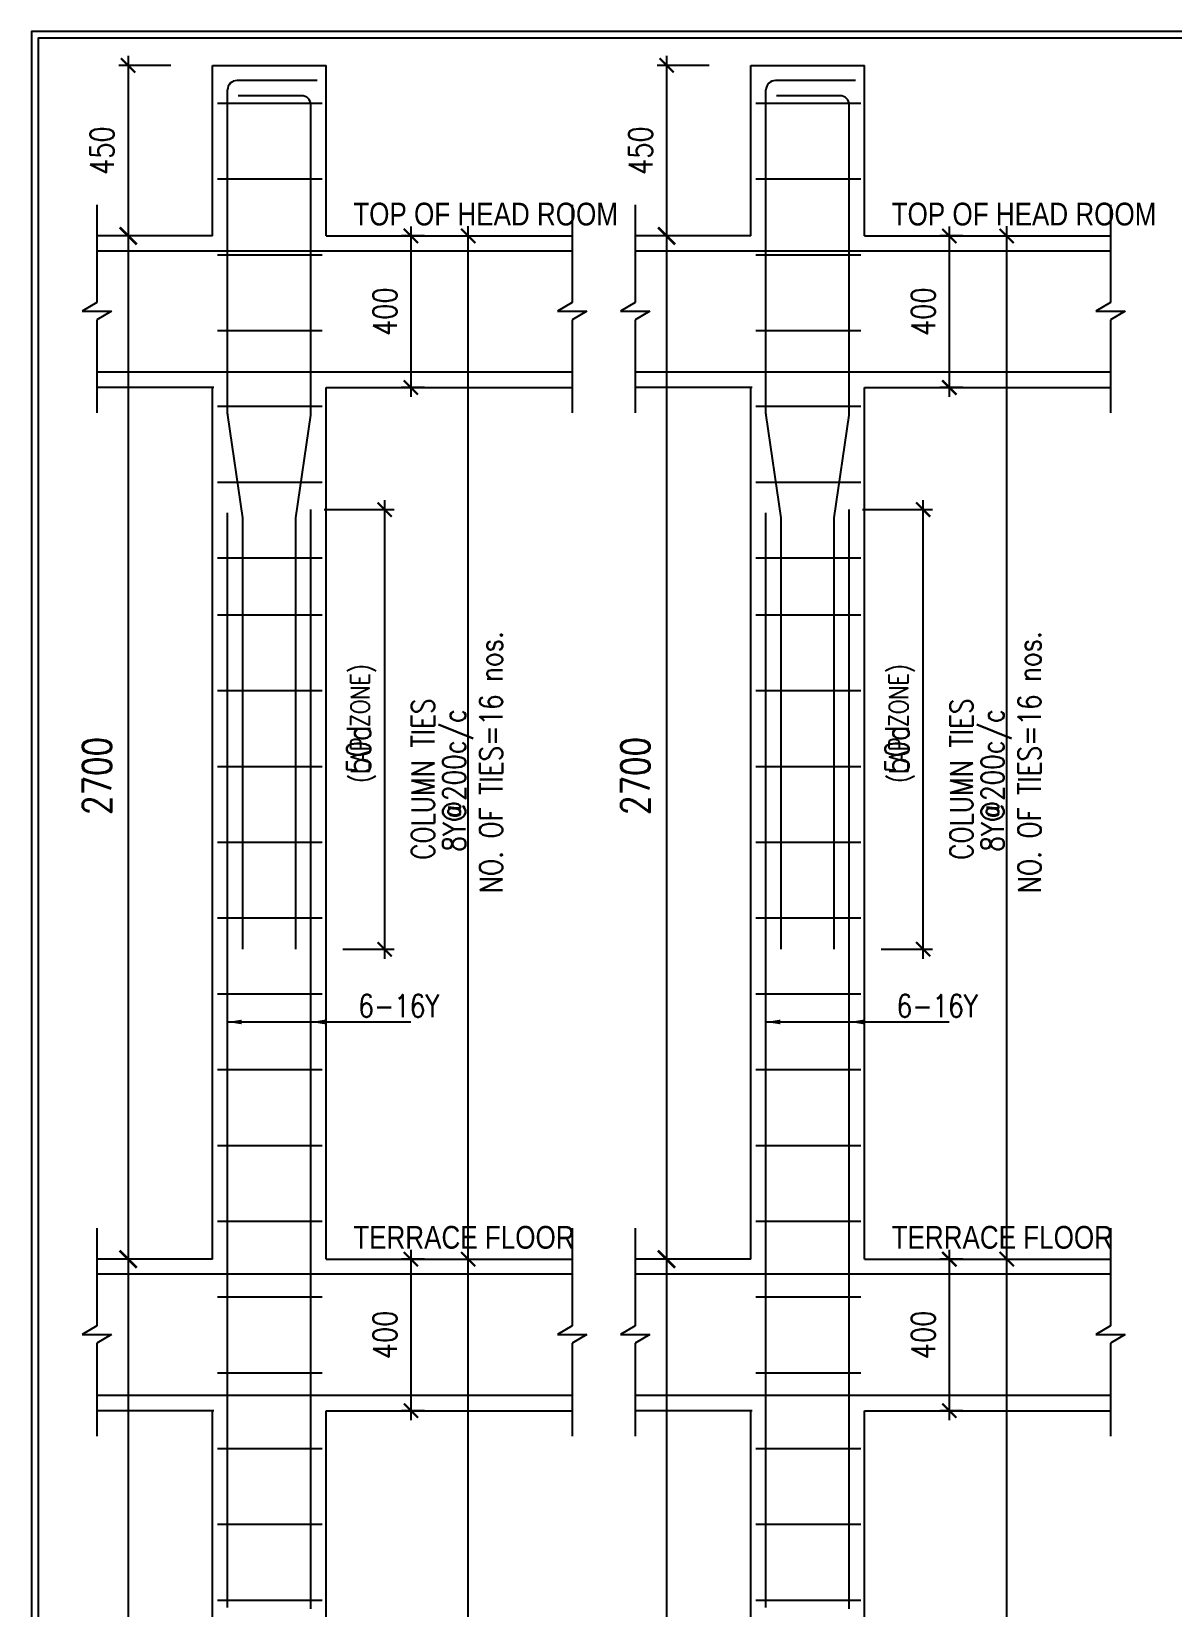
# Model space of a CAD drawing. Header units: millimetres. Extents: x 12977220 to 13113408, y -169657 to -55898.
# Drawn here: x 13077563 to 13080575, y -99925 to -95767 of the extents above; entities that cross this region are included whole.
import ezdxf

# ---------------------------------------------------------------- set-up
doc = ezdxf.new("R2010")
doc.units = ezdxf.units.MM
doc.header["$LTSCALE"] = 3
doc.header["$PDMODE"] = 66
for name, color, linetype in [('DIM', 9, 'Continuous'), ('MAINROD', 31, 'Continuous'), ('RCCFRAME', 33, 'Continuous'), ('STRIPS-COL-MID', 1, 'Continuous'), ('text', 33, 'Continuous'), ('TITLE', 13, 'Continuous')]:
    doc.layers.add(name, color=color, linetype=linetype)
doc.styles.add('ARIAL', font='ARIALN.TTF', dxfattribs={"width": 0.8})
doc.styles.add('ROMANS', font='romans.shx', dxfattribs={"width": 0.8})
doc.dimstyles.new('1NNN', dxfattribs={"dimtxt": 0.5, "dimasz": 0.625, "dimexe": 0.25, "dimexo": 0.25, "dimgap": 0.375, "dimtad": 1, "dimdec": 0, "dimzin": 0, "dimdsep": 46, "dimtxsty": 'ROMANS', "dimblk": 'ARCHTICK', "dimcen": 0.0225, "dimdle": 0.25, "dimclrd": 9, "dimclre": 9, "dimclrt": 4, "dimadec": 0, "dimazin": 0, "dimtfac": 1, "dimtdec": 0, "dimtofl": 0, "dimtmove": 0, "dimatfit": 3, "dimfxl": 1, "dimtvp": 0.25, "dimtolj": 1, "dimtzin": 0, "dimarcsym": 0})

# ---------------------------------------------------------------- blocks, each defined once
blk = doc.blocks.new('_ARCHTICK')
at = {"color": 0, "linetype": 'ByBlock', "const_width": 0.15}
blk.add_lwpolyline([(-0.5, -0.5), (0.5, 0.5)], dxfattribs=at)
blk = doc.blocks.new('*D446')
at = {"layer": 'Defpoints', "color": 0, "transparency": 16777216}
for p in [(13077901.9, -99005.9, 0), (13077818.4, -102305.9), (13077901.9, -102305.9, 0)]:
    blk.add_point(p, dxfattribs=at)
at = {"layer": 'DIM', "color": 8, "lineweight": -2, "transparency": 16777216}
for p, q in [((13077871.9, -99005.9), (13077788.4, -99005.9)), ((13077818.4, -98975.9), (13077818.4, -102335.9)), ((13077871.9, -102305.9), (13077788.4, -102305.9))]:
    blk.add_line(p, q, dxfattribs=at)
at = {"layer": 'DIM', "color": 8, "lineweight": -2, "transparency": 16777216, "xscale": 45, "yscale": 45, "zscale": 45}
for p, rotation in [((13077818.4, -99005.9), 90), ((13077818.4, -102305.9), 270)]:
    blk.add_blockref('_ARCHTICK', p, dxfattribs=dict(at, rotation=rotation))
at = {"layer": 'DIM', "color": 6, "transparency": 16777216, "insert": (13077735.9, -100430.9), "char_height": 75, "attachment_point": 5, "rotation": 90, "style": 'ROMANS'}
blk.add_mtext('\\A1;3300', dxfattribs=at)
blk = doc.blocks.new('*D448')
at = {"layer": 'Defpoints', "color": 0, "transparency": 16777216}
for p in [(13078625.5, -99005.9, 0), (13078564.8, -99405.9), (13078625.5, -99405.9, 0)]:
    blk.add_point(p, dxfattribs=at)
at = {"layer": 'DIM', "color": 8, "lineweight": -2, "transparency": 16777216}
for p, q in [((13078600.5, -99005.9), (13078539.8, -99005.9)), ((13078564.8, -98980.9), (13078564.8, -99430.9)), ((13078600.5, -99405.9), (13078539.8, -99405.9))]:
    blk.add_line(p, q, dxfattribs=at)
at = {"layer": 'DIM', "color": 8, "lineweight": -2, "transparency": 16777216, "xscale": 37.5, "yscale": 37.5, "zscale": 37.5}
for p, rotation in [((13078564.8, -99005.9), 90), ((13078564.8, -99405.9), 270)]:
    blk.add_blockref('_ARCHTICK', p, dxfattribs=dict(at, rotation=rotation))
at = {"layer": 'DIM', "color": 6, "transparency": 16777216, "insert": (13078496, -99205.9), "char_height": 62.5, "attachment_point": 5, "rotation": 90, "style": 'ROMANS'}
blk.add_mtext('\\A1;400', dxfattribs=at)
blk = doc.blocks.new('*D449')
at = {"layer": 'Defpoints', "color": 0, "transparency": 16777216}
for p in [(13077901.9, -96305.9, 0), (13077818.4, -99005.9), (13077901.9, -99005.9, 0)]:
    blk.add_point(p, dxfattribs=at)
at = {"layer": 'DIM', "color": 8, "lineweight": -2, "transparency": 16777216}
for p, q in [((13077871.9, -96305.9), (13077788.4, -96305.9)), ((13077818.4, -96275.9), (13077818.4, -99035.9)), ((13077871.9, -99005.9), (13077788.4, -99005.9))]:
    blk.add_line(p, q, dxfattribs=at)
at = {"layer": 'DIM', "color": 8, "lineweight": -2, "transparency": 16777216, "xscale": 45, "yscale": 45, "zscale": 45}
for p, rotation in [((13077818.4, -96305.9), 90), ((13077818.4, -99005.9), 270)]:
    blk.add_blockref('_ARCHTICK', p, dxfattribs=dict(at, rotation=rotation))
at = {"layer": 'DIM', "color": 6, "transparency": 16777216, "insert": (13077735.9, -97730.9), "char_height": 75, "attachment_point": 5, "rotation": 90, "style": 'ROMANS'}
blk.add_mtext('\\A1;2700', dxfattribs=at)
blk = doc.blocks.new('*D450')
at = {"layer": 'Defpoints', "color": 0, "transparency": 16777216}
for p in [(13078310.8, -97028.1, 0), (13078495.6, -97028.1), (13078360.3, -98188.1, 0)]:
    blk.add_point(p, dxfattribs=at)
at = {"layer": 'DIM', "color": 8, "lineweight": -2, "transparency": 16777216}
for p, q in [((13078495.6, -98213.1), (13078495.6, -97003.1)), ((13078335.8, -97028.1), (13078520.6, -97028.1)), ((13078385.3, -98188.1), (13078520.6, -98188.1))]:
    blk.add_line(p, q, dxfattribs=at)
at = {"layer": 'DIM', "color": 8, "lineweight": -2, "transparency": 16777216, "xscale": 37.5, "yscale": 37.5, "zscale": 37.5}
for p, rotation in [((13078495.6, -97028.1), 90), ((13078495.6, -98188.1), 270)]:
    blk.add_blockref('_ARCHTICK', p, dxfattribs=dict(at, rotation=rotation))
at = {"layer": 'DIM', "color": 6, "transparency": 16777216, "insert": (13078426.8, -97661.2), "char_height": 62.5, "attachment_point": 5, "rotation": 90, "style": 'ROMANS'}
blk.add_mtext('\\A1;50d', dxfattribs=at)
blk = doc.blocks.new('*D451')
at = {"layer": 'Defpoints', "color": 0, "transparency": 16777216}
for p in [(13078625.5, -96305.9, 0), (13078564.8, -96705.9), (13078625.5, -96705.9, 0)]:
    blk.add_point(p, dxfattribs=at)
at = {"layer": 'DIM', "color": 8, "lineweight": -2, "transparency": 16777216}
for p, q in [((13078600.5, -96305.9), (13078539.8, -96305.9)), ((13078564.8, -96280.9), (13078564.8, -96730.9)), ((13078600.5, -96705.9), (13078539.8, -96705.9))]:
    blk.add_line(p, q, dxfattribs=at)
at = {"layer": 'DIM', "color": 8, "lineweight": -2, "transparency": 16777216, "xscale": 37.5, "yscale": 37.5, "zscale": 37.5}
for p, rotation in [((13078564.8, -96305.9), 90), ((13078564.8, -96705.9), 270)]:
    blk.add_blockref('_ARCHTICK', p, dxfattribs=dict(at, rotation=rotation))
at = {"layer": 'DIM', "color": 6, "transparency": 16777216, "insert": (13078496, -96505.9), "char_height": 62.5, "attachment_point": 5, "rotation": 90, "style": 'ROMANS'}
blk.add_mtext('\\A1;400', dxfattribs=at)
blk = doc.blocks.new('*D452')
at = {"layer": 'Defpoints', "color": 0, "transparency": 16777216}
for p in [(13077956.1, -95855.9), (13077818.4, -96305.9), (13077896.9, -96305.9, 0)]:
    blk.add_point(p, dxfattribs=at)
at = {"layer": 'DIM', "color": 8, "lineweight": -2, "transparency": 16777216}
for p, q in [((13077818.4, -95830.9), (13077818.4, -96330.9)), ((13077931.1, -95855.9), (13077793.4, -95855.9)), ((13077871.9, -96305.9), (13077793.4, -96305.9))]:
    blk.add_line(p, q, dxfattribs=at)
at = {"layer": 'DIM', "color": 8, "lineweight": -2, "transparency": 16777216, "xscale": 37.5, "yscale": 37.5, "zscale": 37.5}
for p, rotation in [((13077818.4, -95855.9), 90), ((13077818.4, -96305.9), 270)]:
    blk.add_blockref('_ARCHTICK', p, dxfattribs=dict(at, rotation=rotation))
at = {"layer": 'DIM', "color": 6, "transparency": 16777216, "insert": (13077749.7, -96080.9), "char_height": 62.5, "attachment_point": 5, "rotation": 90, "style": 'ROMANS'}
blk.add_mtext('\\A1;450', dxfattribs=at)
blk = doc.blocks.new('*D462')
at = {"layer": 'Defpoints', "color": 0, "transparency": 16777216}
for p in [(13079323.1, -99005.9, 0), (13079239.6, -102305.9), (13079323.1, -102305.9, 0)]:
    blk.add_point(p, dxfattribs=at)
at = {"layer": 'DIM', "color": 8, "lineweight": -2, "transparency": 16777216}
for p, q in [((13079293.1, -99005.9), (13079209.6, -99005.9)), ((13079239.6, -98975.9), (13079239.6, -102335.9)), ((13079293.1, -102305.9), (13079209.6, -102305.9))]:
    blk.add_line(p, q, dxfattribs=at)
at = {"layer": 'DIM', "color": 8, "lineweight": -2, "transparency": 16777216, "xscale": 45, "yscale": 45, "zscale": 45}
for p, rotation in [((13079239.6, -99005.9), 90), ((13079239.6, -102305.9), 270)]:
    blk.add_blockref('_ARCHTICK', p, dxfattribs=dict(at, rotation=rotation))
at = {"layer": 'DIM', "color": 6, "transparency": 16777216, "insert": (13079157.1, -100430.9), "char_height": 75, "attachment_point": 5, "rotation": 90, "style": 'ROMANS'}
blk.add_mtext('\\A1;3300', dxfattribs=at)
blk = doc.blocks.new('*D464')
at = {"layer": 'Defpoints', "color": 0, "transparency": 16777216}
for p in [(13080046.7, -99005.9, 0), (13079986, -99405.9), (13080046.7, -99405.9, 0)]:
    blk.add_point(p, dxfattribs=at)
at = {"layer": 'DIM', "color": 8, "lineweight": -2, "transparency": 16777216}
for p, q in [((13080021.7, -99005.9), (13079961, -99005.9)), ((13079986, -98980.9), (13079986, -99430.9)), ((13080021.7, -99405.9), (13079961, -99405.9))]:
    blk.add_line(p, q, dxfattribs=at)
at = {"layer": 'DIM', "color": 8, "lineweight": -2, "transparency": 16777216, "xscale": 37.5, "yscale": 37.5, "zscale": 37.5}
for p, rotation in [((13079986, -99005.9), 90), ((13079986, -99405.9), 270)]:
    blk.add_blockref('_ARCHTICK', p, dxfattribs=dict(at, rotation=rotation))
at = {"layer": 'DIM', "color": 6, "transparency": 16777216, "insert": (13079917.2, -99205.9), "char_height": 62.5, "attachment_point": 5, "rotation": 90, "style": 'ROMANS'}
blk.add_mtext('\\A1;400', dxfattribs=at)
blk = doc.blocks.new('*D465')
at = {"layer": 'Defpoints', "color": 0, "transparency": 16777216}
for p in [(13079323.1, -96305.9, 0), (13079239.6, -99005.9), (13079323.1, -99005.9, 0)]:
    blk.add_point(p, dxfattribs=at)
at = {"layer": 'DIM', "color": 8, "lineweight": -2, "transparency": 16777216}
for p, q in [((13079293.1, -96305.9), (13079209.6, -96305.9)), ((13079239.6, -96275.9), (13079239.6, -99035.9)), ((13079293.1, -99005.9), (13079209.6, -99005.9))]:
    blk.add_line(p, q, dxfattribs=at)
at = {"layer": 'DIM', "color": 8, "lineweight": -2, "transparency": 16777216, "xscale": 45, "yscale": 45, "zscale": 45}
for p, rotation in [((13079239.6, -96305.9), 90), ((13079239.6, -99005.9), 270)]:
    blk.add_blockref('_ARCHTICK', p, dxfattribs=dict(at, rotation=rotation))
at = {"layer": 'DIM', "color": 6, "transparency": 16777216, "insert": (13079157.1, -97730.9), "char_height": 75, "attachment_point": 5, "rotation": 90, "style": 'ROMANS'}
blk.add_mtext('\\A1;2700', dxfattribs=at)
blk = doc.blocks.new('*D466')
at = {"layer": 'Defpoints', "color": 0, "transparency": 16777216}
for p in [(13079732, -97028.1, 0), (13079916.8, -97028.1), (13079781.5, -98188.1, 0)]:
    blk.add_point(p, dxfattribs=at)
at = {"layer": 'DIM', "color": 8, "lineweight": -2, "transparency": 16777216}
for p, q in [((13079916.8, -98213.1), (13079916.8, -97003.1)), ((13079757, -97028.1), (13079941.8, -97028.1)), ((13079806.5, -98188.1), (13079941.8, -98188.1))]:
    blk.add_line(p, q, dxfattribs=at)
at = {"layer": 'DIM', "color": 8, "lineweight": -2, "transparency": 16777216, "xscale": 37.5, "yscale": 37.5, "zscale": 37.5}
for p, rotation in [((13079916.8, -97028.1), 90), ((13079916.8, -98188.1), 270)]:
    blk.add_blockref('_ARCHTICK', p, dxfattribs=dict(at, rotation=rotation))
at = {"layer": 'DIM', "color": 6, "transparency": 16777216, "insert": (13079848, -97661.2), "char_height": 62.5, "attachment_point": 5, "rotation": 90, "style": 'ROMANS'}
blk.add_mtext('\\A1;50d', dxfattribs=at)
blk = doc.blocks.new('*D467')
at = {"layer": 'Defpoints', "color": 0, "transparency": 16777216}
for p in [(13080046.7, -96305.9, 0), (13079986, -96705.9), (13080046.7, -96705.9, 0)]:
    blk.add_point(p, dxfattribs=at)
at = {"layer": 'DIM', "color": 8, "lineweight": -2, "transparency": 16777216}
for p, q in [((13080021.7, -96305.9), (13079961, -96305.9)), ((13079986, -96280.9), (13079986, -96730.9)), ((13080021.7, -96705.9), (13079961, -96705.9))]:
    blk.add_line(p, q, dxfattribs=at)
at = {"layer": 'DIM', "color": 8, "lineweight": -2, "transparency": 16777216, "xscale": 37.5, "yscale": 37.5, "zscale": 37.5}
for p, rotation in [((13079986, -96305.9), 90), ((13079986, -96705.9), 270)]:
    blk.add_blockref('_ARCHTICK', p, dxfattribs=dict(at, rotation=rotation))
at = {"layer": 'DIM', "color": 6, "transparency": 16777216, "insert": (13079917.2, -96505.9), "char_height": 62.5, "attachment_point": 5, "rotation": 90, "style": 'ROMANS'}
blk.add_mtext('\\A1;400', dxfattribs=at)
blk = doc.blocks.new('*D468')
at = {"layer": 'Defpoints', "color": 0, "transparency": 16777216}
for p in [(13079377.3, -95855.9), (13079239.6, -96305.9), (13079318.1, -96305.9, 0)]:
    blk.add_point(p, dxfattribs=at)
at = {"layer": 'DIM', "color": 8, "lineweight": -2, "transparency": 16777216}
for p, q in [((13079239.6, -95830.9), (13079239.6, -96330.9)), ((13079352.3, -95855.9), (13079214.6, -95855.9)), ((13079293.1, -96305.9), (13079214.6, -96305.9))]:
    blk.add_line(p, q, dxfattribs=at)
at = {"layer": 'DIM', "color": 8, "lineweight": -2, "transparency": 16777216, "xscale": 37.5, "yscale": 37.5, "zscale": 37.5}
for p, rotation in [((13079239.6, -95855.9), 90), ((13079239.6, -96305.9), 270)]:
    blk.add_blockref('_ARCHTICK', p, dxfattribs=dict(at, rotation=rotation))
at = {"layer": 'DIM', "color": 6, "transparency": 16777216, "insert": (13079170.9, -96080.9), "char_height": 62.5, "attachment_point": 5, "rotation": 90, "style": 'ROMANS'}
blk.add_mtext('\\A1;450', dxfattribs=at)

msp = doc.modelspace()

# ---------------------------------------------------------------- linework, layer by layer
at = {"layer": 'DIM', "color": 8}
for p, q in [((13078626, -96305.9, 0.3), (13078741.2, -96305.9, 0.3)), ((13078716.2, -99480.6, 0.3), (13078716.2, -96280.6, 0.3)), ((13080047.3, -96305.9, 0.3), (13080162.4, -96305.9, 0.3)), ((13080137.4, -99480.6, 0.3), (13080137.4, -96280.6, 0.3)), ((13078626, -99005.9, 0.3), (13078741.2, -99005.9, 0.3)), ((13078716.2, -102330.6, 0.3), (13078716.2, -98980.6, 0.3)), ((13080047.3, -99005.9, 0.3), (13080162.4, -99005.9, 0.3)), ((13080137.4, -102330.6, 0.3), (13080137.4, -98980.6, 0.3))]:
    msp.add_line(p, q, dxfattribs=at)
at = {"layer": 'MAINROD', "color": 2}
for p, q in [((13078080.7, -95920.9, 0.3), (13078080.7, -95920.9, 0.3)), ((13078080.8, -96775, 0.3), (13078080.7, -95920.9, 0.3)), ((13078317.4, -95895.9, 0.3), (13078105.7, -95895.9, 0.3)), ((13079501.9, -95920.9, 0.3), (13079501.9, -95920.9, 0.3)), ((13079502, -96775, 0.3), (13079501.9, -95920.9, 0.3)), ((13079738.6, -95895.9, 0.3), (13079526.9, -95895.9, 0.3)), ((13078275.8, -95935.9, 0.3), (13078108.5, -95935.9, 0.3)), ((13078300.8, -96774.9, 0.3), (13078300.8, -95960.9, 0.3)), ((13079697, -95935.9, 0.3), (13079529.8, -95935.9, 0.3)), ((13079722, -96774.9, 0.3), (13079722, -95960.9, 0.3)), ((13078990.4, -96345.9, 0.3), (13077735.6, -96345.9, 0.3)), ((13080411.6, -96345.9, 0.3), (13079156.8, -96345.9, 0.3)), ((13078990.4, -96665.9, 0.3), (13077735.6, -96665.9, 0.3)), ((13080411.6, -96665.9, 0.3), (13079156.8, -96665.9, 0.3)), ((13078120.8, -97049.8, 0.3), (13078081.1, -96778.6, 0.3)), ((13078260.8, -97049.8, 0.3), (13078300.5, -96778.5, 0.3)), ((13079542, -97049.8, 0.3), (13079502.3, -96778.6, 0.3)), ((13079682, -97049.8, 0.3), (13079721.8, -96778.5, 0.3)), ((13078080.8, -99005.9, 0.3), (13078080.8, -97036.5, 0.3)), ((13078120.8, -98188.1, 0.3), (13078120.8, -97049.8, 0.3)), ((13078260.8, -98188.1, 0.3), (13078260.8, -97049.8, 0.3)), ((13078300.8, -99005.9, 0.3), (13078300.8, -97028.1, 0.3)), ((13079502, -99005.9, 0.3), (13079502, -97036.5, 0.3)), ((13079542, -98188.1, 0.3), (13079542, -97049.8, 0.3)), ((13079682, -98188.1, 0.3), (13079682, -97049.8, 0.3)), ((13079722, -99005.9, 0.3), (13079722, -97028.1, 0.3)), ((13078080.8, -99925, 0.3), (13078080.8, -99005.9, 0.3)), ((13078300.8, -99924.9, 0.3), (13078300.8, -99005.9, 0.3)), ((13079502, -99925, 0.3), (13079502, -99005.9, 0.3)), ((13079722, -99924.9, 0.3), (13079722, -99005.9, 0.3)), ((13078990.4, -99045.9, 0.3), (13077735.6, -99045.9, 0.3)), ((13080411.6, -99045.9, 0.3), (13079156.8, -99045.9, 0.3)), ((13078990.4, -99365.9, 0.3), (13077735.6, -99365.9, 0.3)), ((13080411.6, -99365.9, 0.3), (13079156.8, -99365.9, 0.3))]:
    msp.add_line(p, q, dxfattribs=at)
for centre, start, end in [((13078105.7, -95920.9, 0.3), 90, 180), ((13079526.9, -95920.9, 0.3), 90, 180), ((13078275.8, -95960.9, 0.3), 359.9957, 90), ((13079697, -95960.9, 0.3), 359.9957, 90), ((13078105.8, -96775, 0.4), 180.0132, 188.3344), ((13078275.8, -96774.9, 0.3), 351.6656, 0), ((13079527, -96775, 0.4), 180.0132, 188.3344), ((13079697, -96774.9, 0.3), 351.6656, 0), ((13078275.8, -99924.9, 0.3), 351.6656, 0), ((13079697, -99924.9, 0.3), 351.6656, 0)]:
    msp.add_arc(centre, 25, start, end, dxfattribs=at)
at = {"layer": 'RCCFRAME', "color": 1, "linetype": 'Continuous', "ltscale": 0.02}
for p, q in [((13078040.8, -96305.9, 0.3), (13078040.8, -95855.9, 0.3)), ((13078040.8, -95855.9, 0.3), (13078340.8, -95855.9, 0.3)), ((13078340.8, -96305.9, 0.3), (13078340.8, -95855.9, 0.3)), ((13079462, -96305.9, 0.3), (13079462, -95855.9, 0.3)), ((13079462, -95855.9, 0.3), (13079762, -95855.9, 0.3)), ((13079762, -96305.9, 0.3), (13079762, -95855.9, 0.3)), ((13077735.6, -96224.2, 0.3), (13077735.6, -96481.9, 0.3)), ((13078990.4, -96224.2, 0.3), (13078990.4, -96481.9, 0.3)), ((13079156.8, -96224.2, 0.3), (13079156.8, -96481.9, 0.3)), ((13080411.6, -96224.2, 0.3), (13080411.6, -96481.9, 0.3)), ((13078040.8, -96305.9, 0.3), (13077735.6, -96305.9, 0.3)), ((13078040.8, -96305.9, 0.3), (13077735.6, -96305.9, 0.3)), ((13078340.8, -96305.9, 0.3), (13078898.7, -96305.9, 0.3)), ((13078340.8, -96305.9, 0.3), (13078990.4, -96305.9, 0.3)), ((13079462, -96305.9, 0.3), (13079156.8, -96305.9, 0.3)), ((13079462, -96305.9, 0.3), (13079156.8, -96305.9, 0.3)), ((13079762, -96305.9, 0.3), (13080320, -96305.9, 0.3)), ((13079762, -96305.9, 0.3), (13080411.6, -96305.9, 0.3)), ((13077735.6, -96481.9, 0.3), (13077697.2, -96504.8, 0.3)), ((13077697.2, -96504.8, 0.3), (13077774.1, -96504.8, 0.3)), ((13077774.1, -96504.8, 0.3), (13077735.6, -96527.7, 0.3)), ((13078990.4, -96481.9, 0.3), (13078951.9, -96504.8, 0.3)), ((13078951.9, -96504.8, 0.3), (13079028.9, -96504.8, 0.3)), ((13079028.9, -96504.8, 0.3), (13078990.4, -96527.7, 0.3)), ((13079156.8, -96481.9, 0.3), (13079118.4, -96504.8, 0.3)), ((13079118.4, -96504.8, 0.3), (13079195.3, -96504.8, 0.3)), ((13079195.3, -96504.8, 0.3), (13079156.8, -96527.7, 0.3)), ((13080411.6, -96481.9, 0.3), (13080373.1, -96504.8, 0.3)), ((13080373.1, -96504.8, 0.3), (13080450.1, -96504.8, 0.3)), ((13080450.1, -96504.8, 0.3), (13080411.6, -96527.7, 0.3)), ((13077735.6, -96527.7, 0.3), (13077735.6, -96772.9, 0.3)), ((13078990.4, -96527.7, 0.3), (13078990.4, -96772.9, 0.3)), ((13079156.8, -96527.7, 0.3), (13079156.8, -96772.9, 0.3)), ((13080411.6, -96527.7, 0.3), (13080411.6, -96772.9, 0.3)), ((13078044.2, -96705.9, 0.3), (13077735.6, -96705.9, 0.3)), ((13078040.8, -99005.9, 0.3), (13078040.8, -96705.9, 0.3)), ((13078340.8, -99005.9, 0.3), (13078340.8, -96705.9, 0.3)), ((13078340.8, -96705.9, 0.3), (13078990.4, -96705.9, 0.3)), ((13079465.4, -96705.9, 0.3), (13079156.8, -96705.9, 0.3)), ((13079462, -99005.9, 0.3), (13079462, -96705.9, 0.3)), ((13079762, -99005.9, 0.3), (13079762, -96705.9, 0.3)), ((13079762, -96705.9, 0.3), (13080411.6, -96705.9, 0.3)), ((13077735.6, -98924.2, 0.3), (13077735.6, -99181.9, 0.3)), ((13078990.4, -98924.2, 0.3), (13078990.4, -99181.9, 0.3)), ((13079156.8, -98924.2, 0.3), (13079156.8, -99181.9, 0.3)), ((13080411.6, -98924.2, 0.3), (13080411.6, -99181.9, 0.3)), ((13078040.8, -99005.9, 0.3), (13077735.6, -99005.9, 0.3)), ((13078040.8, -99005.9, 0.3), (13077735.6, -99005.9, 0.3)), ((13078340.8, -99005.9, 0.3), (13078898.7, -99005.9, 0.3)), ((13078340.8, -99005.9, 0.3), (13078990.4, -99005.9, 0.3)), ((13079462, -99005.9, 0.3), (13079156.8, -99005.9, 0.3)), ((13079462, -99005.9, 0.3), (13079156.8, -99005.9, 0.3)), ((13079762, -99005.9, 0.3), (13080320, -99005.9, 0.3)), ((13079762, -99005.9, 0.3), (13080411.6, -99005.9, 0.3)), ((13077735.6, -99181.9, 0.3), (13077697.2, -99204.8, 0.3)), ((13077697.2, -99204.8, 0.3), (13077774.1, -99204.8, 0.3)), ((13077774.1, -99204.8, 0.3), (13077735.6, -99227.7, 0.3)), ((13078990.4, -99181.9, 0.3), (13078951.9, -99204.8, 0.3)), ((13078951.9, -99204.8, 0.3), (13079028.9, -99204.8, 0.3)), ((13079028.9, -99204.8, 0.3), (13078990.4, -99227.7, 0.3)), ((13079156.8, -99181.9, 0.3), (13079118.4, -99204.8, 0.3)), ((13079118.4, -99204.8, 0.3), (13079195.3, -99204.8, 0.3)), ((13079195.3, -99204.8, 0.3), (13079156.8, -99227.7, 0.3)), ((13080411.6, -99181.9, 0.3), (13080373.1, -99204.8, 0.3)), ((13080373.1, -99204.8, 0.3), (13080450.1, -99204.8, 0.3)), ((13080450.1, -99204.8, 0.3), (13080411.6, -99227.7, 0.3)), ((13077735.6, -99227.7, 0.3), (13077735.6, -99472.9, 0.3)), ((13078990.4, -99227.7, 0.3), (13078990.4, -99472.9, 0.3)), ((13079156.8, -99227.7, 0.3), (13079156.8, -99472.9, 0.3)), ((13080411.6, -99227.7, 0.3), (13080411.6, -99472.9, 0.3)), ((13078044.2, -99405.9, 0.3), (13077735.6, -99405.9, 0.3)), ((13078040.8, -102305.9, 0.3), (13078040.8, -99405.9, 0.3)), ((13078340.8, -102305.9, 0.3), (13078340.8, -99405.9, 0.3)), ((13078340.8, -99405.9, 0.3), (13078990.4, -99405.9, 0.3)), ((13079465.4, -99405.9, 0.3), (13079156.8, -99405.9, 0.3)), ((13079462, -102305.9, 0.3), (13079462, -99405.9, 0.3)), ((13079762, -102305.9, 0.3), (13079762, -99405.9, 0.3)), ((13079762, -99405.9, 0.3), (13080411.6, -99405.9, 0.3))]:
    msp.add_line(p, q, dxfattribs=at)
at = {"layer": 'STRIPS-COL-MID', "color": 8, "linetype": 'Continuous'}
for p, q in [((13078054.2, -95955.6, 0.3), (13078330.8, -95955.6, 0.3)), ((13079475.4, -95955.6, 0.3), (13079752, -95955.6, 0.3)), ((13078054.2, -96155.6, 0.3), (13078330.8, -96155.6, 0.3)), ((13079475.4, -96155.6, 0.3), (13079752, -96155.6, 0.3)), ((13078054.2, -96355.6, 0.3), (13078330.8, -96355.6, 0.3)), ((13079475.4, -96355.6, 0.3), (13079752, -96355.6, 0.3)), ((13078054.2, -96555.6, 0.3), (13078330.8, -96555.6, 0.3)), ((13079475.4, -96555.6, 0.3), (13079752, -96555.6, 0.3)), ((13078054.2, -96755.6, 0.3), (13078330.8, -96755.6, 0.3)), ((13079475.4, -96755.6, 0.3), (13079752, -96755.6, 0.3)), ((13078054.2, -96955.6, 0.3), (13078330.8, -96955.6, 0.3)), ((13079475.4, -96955.6, 0.3), (13079752, -96955.6, 0.3)), ((13078054.2, -97155.6, 0.3), (13078330.8, -97155.6, 0.3)), ((13079475.4, -97155.6, 0.3), (13079752, -97155.6, 0.3)), ((13078054.2, -97305.6, 0.3), (13078330.8, -97305.6, 0.3)), ((13079475.4, -97305.6, 0.3), (13079752, -97305.6, 0.3)), ((13078054.2, -97505.6, 0.3), (13078330.8, -97505.6, 0.3)), ((13079475.4, -97505.6, 0.3), (13079752, -97505.6, 0.3)), ((13078054.2, -97705.6, 0.3), (13078330.8, -97705.6, 0.3)), ((13079475.4, -97705.6, 0.3), (13079752, -97705.6, 0.3)), ((13078054.2, -97905.6, 0.3), (13078330.8, -97905.6, 0.3)), ((13079475.4, -97905.6, 0.3), (13079752, -97905.6, 0.3)), ((13078054.2, -98105.6, 0.3), (13078330.8, -98105.6, 0.3)), ((13079475.4, -98105.6, 0.3), (13079752, -98105.6, 0.3)), ((13078054.2, -98305.6, 0.3), (13078330.8, -98305.6, 0.3)), ((13079475.4, -98305.6, 0.3), (13079752, -98305.6, 0.3)), ((13078054.2, -98505.6, 0.3), (13078330.8, -98505.6, 0.3)), ((13079475.4, -98505.6, 0.3), (13079752, -98505.6, 0.3)), ((13078054.2, -98705.6, 0.3), (13078330.8, -98705.6, 0.3)), ((13079475.4, -98705.6, 0.3), (13079752, -98705.6, 0.3)), ((13078054.2, -98905.6, 0.3), (13078330.8, -98905.6, 0.3)), ((13079475.4, -98905.6, 0.3), (13079752, -98905.6, 0.3)), ((13078054.2, -99105.6, 0.3), (13078330.8, -99105.6, 0.3)), ((13079475.4, -99105.6, 0.3), (13079752, -99105.6, 0.3)), ((13078054.2, -99305.6, 0.3), (13078330.8, -99305.6, 0.3)), ((13079475.4, -99305.6, 0.3), (13079752, -99305.6, 0.3)), ((13078054.2, -99505.6, 0.3), (13078330.8, -99505.6, 0.3)), ((13079475.4, -99505.6, 0.3), (13079752, -99505.6, 0.3)), ((13078054.2, -99705.6, 0.3), (13078330.8, -99705.6, 0.3)), ((13079475.4, -99705.6, 0.3), (13079752, -99705.6, 0.3)), ((13078054.2, -99905.6, 0.3), (13078330.8, -99905.6, 0.3)), ((13079475.4, -99905.6, 0.3), (13079752, -99905.6, 0.3))]:
    msp.add_line(p, q, dxfattribs=at)
at = {"layer": 'TITLE', "color": 7, "elevation": 0.4}
for points in [[(13077563.3, -106266.6), (13092413.3, -106266.6), (13092413.3, -95766.6), (13077563.3, -95766.6)], [(13077581.2, -106248.6), (13092395.3, -106248.6), (13092395.3, -95784.6), (13077581.2, -95784.6)]]:
    msp.add_lwpolyline(points, close=True, dxfattribs=at)

# ---------------------------------------------------------------- block references
at = {"layer": 'DIM', "color": 8, "xscale": 37.5, "yscale": 37.5, "zscale": 37.5, "rotation": 270}
for p in [(13078716.2, -96305.9, 0.3), (13080137.4, -96305.9, 0.3), (13078716.2, -99005.9, 0.3), (13080137.4, -99005.9, 0.3)]:
    msp.add_blockref('_ARCHTICK', p, dxfattribs=at)

# ---------------------------------------------------------------- texts
at = {"layer": 'DIM', "color": 6, "char_height": 60, "attachment_point": 5, "rotation": 90, "style": 'ROMANS'}
for s, insert in [('  NO. OF TIES=16 nos. ', (13078776.3, -97727.5, 0.3)), ('  NO. OF TIES=16 nos. ', (13080197.5, -97727.5, 0.3)), ('COLUMN TIES ', (13078596.6, -97739.5, 0.3)), ('COLUMN TIES ', (13080017.8, -97739.5, 0.3)), ('8Y@200c/c', (13078689.1, -97742.5, 0.3)), ('8Y@200c/c', (13080110.3, -97742.5, 0.3))]:
    msp.add_mtext(s, dxfattribs=dict(at, insert=insert))
at = {"layer": 'text', "color": 6, "style": 'ARIAL'}
for s, p in [('TOP OF HEAD ROOM', (13078412.6, -96278.3, 0.3)), ('TOP OF HEAD ROOM', (13079833.8, -96278.3, 0.3)), ('TERRACE FLOOR ', (13078412.6, -98978.3, 0.3)), ('TERRACE FLOOR ', (13079833.8, -98978.3, 0.3))]:
    msp.add_text(s, height=60, dxfattribs=at).set_placement(p)
at = {"layer": 'text', "color": 6, "style": 'ROMANS', "width": 0.8}
for p in [(13078455.8, -97749.1, 0.3), (13079877, -97749.1, 0.3)]:
    msp.add_text('(LAP ZONE)', height=50, rotation=90, dxfattribs=at).set_placement(p)
for p in [(13078426, -98367.7, 0.3), (13079847.2, -98367.7, 0.3)]:
    msp.add_text('6-16Y', height=60, dxfattribs=at).set_placement(p)

# ---------------------------------------------------------------- dimensions: what is measured, and where the dimension line sits
at = {"layer": 'DIM', "color": 8}
for base, p1, p2, picture, middle in [((13077818.4, -96305.9, 0.3), (13077956.1, -95855.9, 0.3), (13077896.9, -96305.9, 0.3), '*D452', (13077749.7, -96080.9, 0.3)), ((13079239.6, -96305.9, 0.3), (13079377.3, -95855.9, 0.3), (13079318.1, -96305.9, 0.3), '*D468', (13079170.9, -96080.9, 0.3)), ((13078564.8, -96705.9, 0.3), (13078625.5, -96305.9, 0.3), (13078625.5, -96705.9, 0.3), '*D451', (13078496, -96505.9, 0.3)), ((13079986, -96705.9, 0.3), (13080046.7, -96305.9, 0.3), (13080046.7, -96705.9, 0.3), '*D467', (13079917.2, -96505.9, 0.3)), ((13078564.8, -99405.9, 0.3), (13078625.5, -99005.9, 0.3), (13078625.5, -99405.9, 0.3), '*D448', (13078496, -99205.9, 0.3)), ((13079986, -99405.9, 0.3), (13080046.7, -99005.9, 0.3), (13080046.7, -99405.9, 0.3), '*D464', (13079917.2, -99205.9, 0.3))]:
    dim = msp.add_linear_dim(base=base, p1=p1, p2=p2, angle=90, dimstyle='1NNN', override={"dimscale": 25, "dimtxt": 2.5, "dimasz": 1.5, "dimexe": 1, "dimexo": 1, "dimgap": 1.5, "dimcen": 0.09, "dimdle": 1, "dimclrd": 8, "dimclre": 8, "dimclrt": 6, "dimtvp": 1}, dxfattribs=at)
    dim.commit()
    dim.dimension.update_dxf_attribs({"geometry": picture, "text_midpoint": middle})
for base, p1, p2, picture, middle in [((13077818.4, -99005.9, 0.3), (13077901.9, -96305.9, 0.3), (13077901.9, -99005.9, 0.3), '*D449', (13077818.4, -97730.9, 0.3)), ((13079239.6, -99005.9, 0.3), (13079323.1, -96305.9, 0.3), (13079323.1, -99005.9, 0.3), '*D465', (13079239.6, -97730.9, 0.3)), ((13077818.4, -102305.9, 0.3), (13077901.9, -99005.9, 0.3), (13077901.9, -102305.9, 0.3), '*D446', (13077818.4, -100430.9, 0.3)), ((13079239.6, -102305.9, 0.3), (13079323.1, -99005.9, 0.3), (13079323.1, -102305.9, 0.3), '*D462', (13079239.6, -100430.9, 0.3))]:
    dim = msp.add_linear_dim(base=base, p1=p1, p2=p2, angle=90, dimstyle='1NNN', override={"dimscale": 30, "dimtxt": 2.5, "dimasz": 1.5, "dimexe": 1, "dimexo": 1, "dimgap": 1.5, "dimcen": 0.09, "dimdle": 1, "dimclrd": 8, "dimclre": 8, "dimclrt": 6, "dimtvp": 1}, dxfattribs=at)
    dim.commit()
    dim.dimension.update_dxf_attribs({"geometry": picture, "text_midpoint": middle, "dimtype": 160})
for base, p1, p2, picture, middle in [((13078495.6, -97028.1, 0.3), (13078360.3, -98188.1, 0.3), (13078310.8, -97028.1, 0.3), '*D450', (13078495.6, -97661.2, 0.3)), ((13079916.8, -97028.1, 0.3), (13079781.5, -98188.1, 0.3), (13079732, -97028.1, 0.3), '*D466', (13079916.8, -97661.2, 0.3))]:
    dim = msp.add_linear_dim(base=base, p1=p1, p2=p2, angle=270, text='50d', dimstyle='1NNN', override={"dimscale": 25, "dimtxt": 2.5, "dimasz": 1.5, "dimexe": 1, "dimexo": 1, "dimgap": 1.5, "dimcen": 0.09, "dimdle": 1, "dimclrd": 8, "dimclre": 8, "dimclrt": 6, "dimtvp": 1}, dxfattribs=at)
    dim.commit()
    dim.dimension.update_dxf_attribs({"geometry": picture, "text_midpoint": middle, "dimtype": 160})

# ---------------------------------------------------------------- leaders
for points in [[(13078080.8, -98380.1, 0.3), (13078481.1, -98380.1, 0.3)], [(13078300.8, -98380.1, 0.3), (13078564.5, -98380.1, 0.3)], [(13079502, -98380.1, 0.3), (13079902.3, -98380.1, 0.3)], [(13079722, -98380.1, 0.3), (13079985.7, -98380.1, 0.3)]]:
    msp.add_leader(points, dimstyle='1NNN', override={"dimscale": 25, "dimtxt": 2.5, "dimasz": 1.5, "dimexe": 1, "dimexo": 1, "dimgap": 1.5, "dimcen": 0.09, "dimdle": 1, "dimclrd": 8, "dimclre": 8, "dimclrt": 6, "dimtvp": 1}, dxfattribs=at)

doc.saveas('drawing.dxf')
